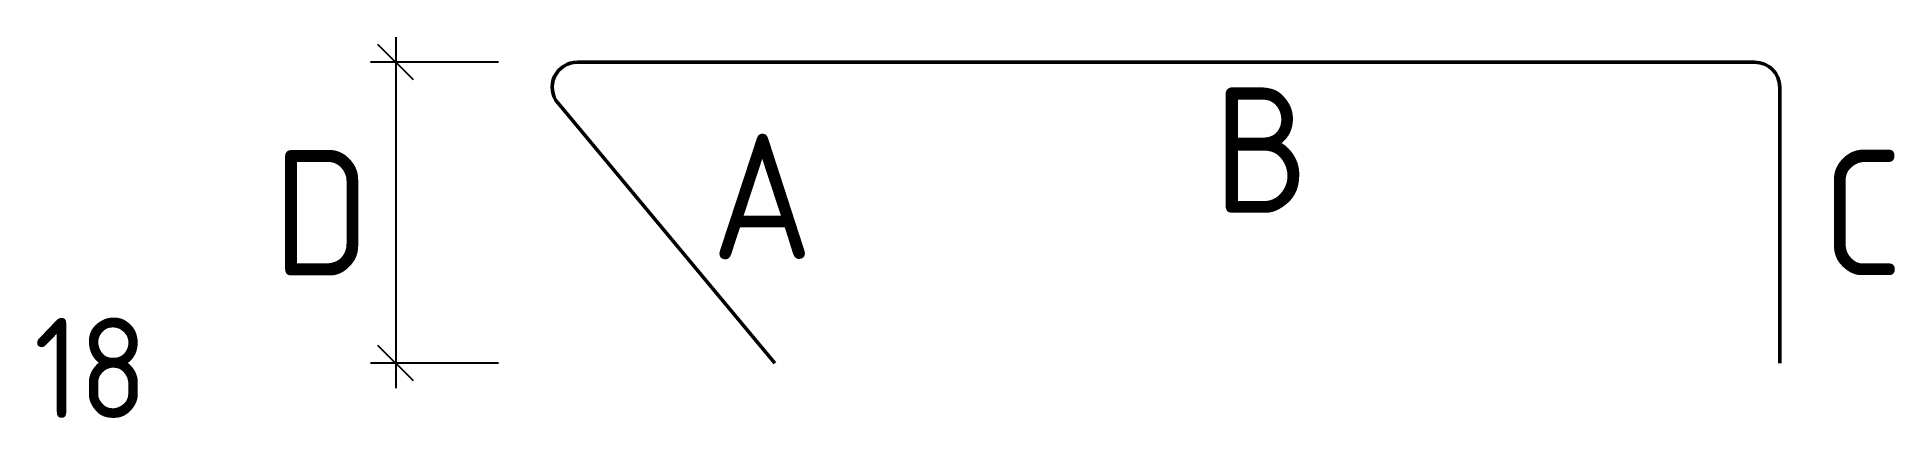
# Model space of a CAD drawing. Extents: x 234218 to 234588, y -41390 to -41314.
import ezdxf
from ezdxf.enums import TextEntityAlignment as Align

# ---------------------------------------------------------------- set-up
doc = ezdxf.new("R2010")
doc.units = 0
doc.layers.add('posedit.mtr.bar', color=7, linetype='Continuous', lineweight=50)
doc.layers.add('posedit.mtr.hidden', color=144, linetype='Continuous', plot=False)
doc.layers.add('posedit.mtr.lenght', color=183, linetype='Continuous')
doc.layers.add('posedit.mtr.text', color=3, linetype='Continuous')
doc.styles.add('posedit.ISOCPEUR', font='isocpeur.ttf', dxfattribs={"width": 0.9})

msp = doc.modelspace()

# ---------------------------------------------------------------- linework, layer by layer
at = {"layer": 'posedit.mtr.bar'}
for p, q in [((234559.97, -41319.34), (234325.64, -41319.34)), ((234564.97, -41379.34), (234564.97, -41324.34)), ((234364.97, -41379.34), (234321.8, -41327.54))]:
    msp.add_line(p, q, dxfattribs=at)
for centre, start, end in [((234325.64, -41324.34), 90, 219.8056), ((234559.97, -41324.34), 0, 90)]:
    msp.add_arc(centre, 5, start, end, dxfattribs=at)
at = {"layer": 'posedit.mtr.lenght'}
for p, q in [((234293.02, -41322.88), (234285.94, -41315.81)), ((234289.48, -41314.34), (234289.48, -41384.34)), ((234309.97, -41319.34), (234284.48, -41319.34)), ((234293.02, -41382.88), (234285.94, -41375.81)), ((234309.97, -41379.34), (234284.48, -41379.34))]:
    msp.add_line(p, q, dxfattribs=at)

# ---------------------------------------------------------------- texts
at = {"layer": 'posedit.mtr.hidden', "color": 144, "style": 'posedit.ISOCPEUR', "width": 0.9}
msp.add_text('18', height=20, dxfattribs=at).set_placement((234217.48, -41390.3))
at = {"layer": 'posedit.mtr.text', "style": 'posedit.ISOCPEUR', "width": 0.9}
msp.add_attdef('B', text='', height=25, dxfattribs=at).set_placement((234461.83, -41336.84), align=Align.MIDDLE_CENTER)
for tag, p in [('A', (234352.3, -41346.09)), ('C', (234573.32, -41349.34))]:
    msp.add_attdef(tag, text='', height=25, dxfattribs=at).set_placement(p, align=Align.MIDDLE_LEFT)
msp.add_attdef('D', text='', height=25, dxfattribs=at).set_placement((234284.43, -41349.34), align=Align.MIDDLE_RIGHT)

doc.saveas('drawing.dxf')
